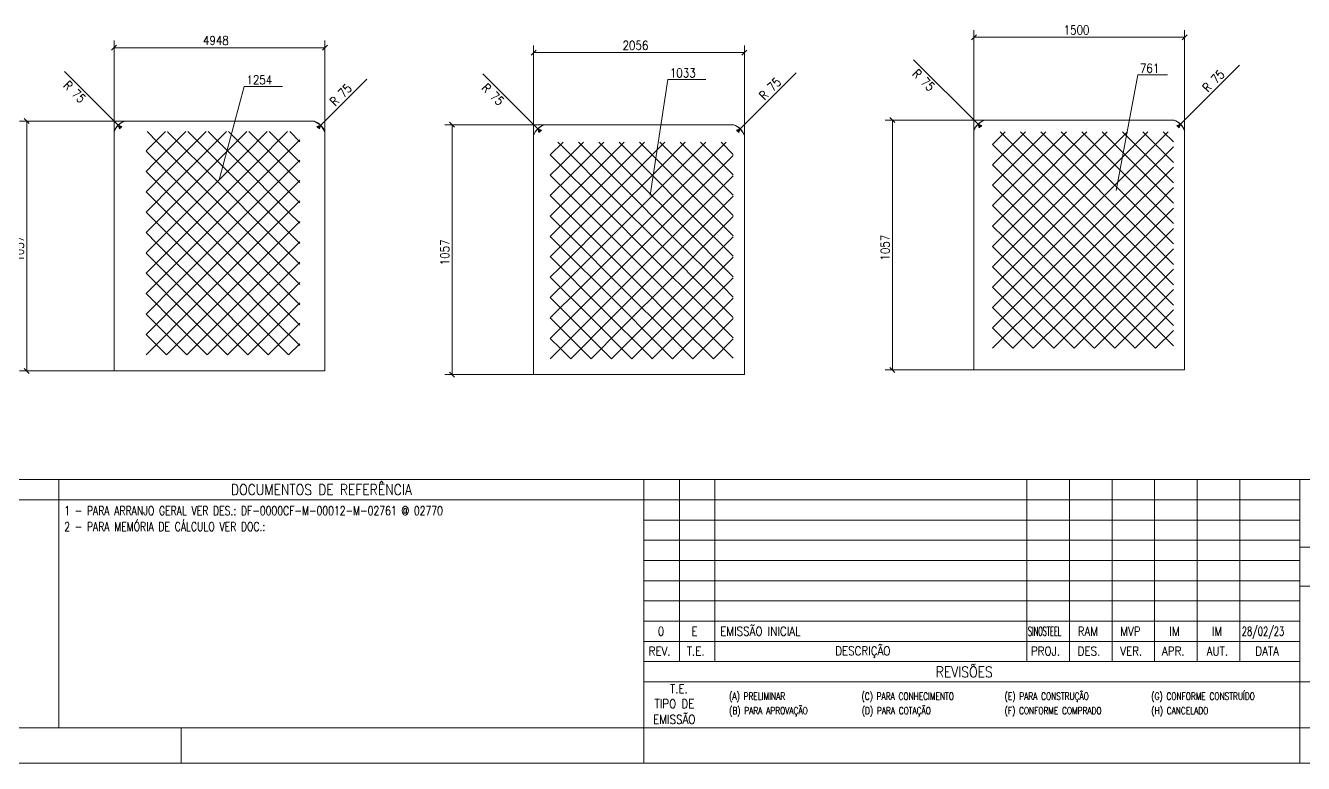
# Model space of a CAD drawing. Header units: millimetres. Extents: x 5 to 846, y 5 to 599.
# Drawn here: x 301.6 to 662, y 5 to 213 of the extents above; entities that cross this region are included whole.
import ezdxf

# ---------------------------------------------------------------- set-up
doc = ezdxf.new("R2010")
doc.units = ezdxf.units.MM
doc.linetypes.add('XKITLINE00', pattern=[0])
doc.linetypes.add('XKITLINE02', pattern=[4, 2, -2])
for name, color, linetype, lineweight in [('Cota', 4, 'Continuous', 0), ('Marca da peça', 2, 'Continuous', 0), ('Objeto gráfico', 3, 'Continuous', 0), ('Outro tipo de objeto', 7, 'Continuous', 0), ('Peça', 2, 'Continuous', 0)]:
    doc.layers.add(name, color=color, linetype=linetype, lineweight=lineweight)
doc.styles.add('ROMANS', font='ROMANS__.TTF')
doc.styles.add('SIMPLEX', font='SIMPLEX_.TTF')

# ---------------------------------------------------------------- blocks, each defined once
blk = doc.blocks.new('*A20')
at = {"layer": 'Peça', "color": 4, "linetype": 'XKITLINE00', "lineweight": 0}
for p, q in [((327.04, 184.06), (326.55, 183.08)), ((327.72, 184.91), (327.04, 184.06)), ((328.58, 185.6), (327.72, 184.91)), ((329.56, 186.08), (328.58, 185.6)), ((356.23, 186.08), (329.56, 186.08)), ((382.99, 186.08), (356.33, 186.08)), ((384.83, 184.91), (382.99, 186.08)), ((386, 183.08), (384.83, 184.91)), ((326.55, 115.64), (326.55, 183.08)), ((386, 115.64), (386, 183.08)), ((356.23, 115.64), (326.55, 115.64)), ((386, 115.64), (356.33, 115.64))]:
    blk.add_line(p, q, dxfattribs=at)
at = {"layer": 'Peça', "color": 7, "linetype": 'XKITLINE02', "lineweight": 0}
for p, q in [((327.04, 184.06), (327.72, 184.91)), ((327.72, 184.91), (328.58, 185.6))]:
    blk.add_line(p, q, dxfattribs=at)
blk = doc.blocks.new('*A81')
at = {"layer": 'Peça', "color": 4, "linetype": 'XKITLINE00', "lineweight": 0}
for p, q in [((446.03, 183.88), (445.35, 183.03)), ((446.89, 184.57), (446.03, 183.88)), ((447.87, 185.05), (446.89, 184.57)), ((474.54, 185.05), (447.87, 185.05)), ((501.3, 185.05), (474.64, 185.05)), ((502.29, 184.57), (501.3, 185.05)), ((503.14, 183.88), (502.29, 184.57)), ((503.83, 183.03), (503.14, 183.88)), ((445.35, 183.03), (444.86, 182.05)), ((444.86, 114.61), (444.86, 182.05)), ((504.31, 182.05), (503.83, 183.03)), ((504.31, 182.05), (504.31, 114.61)), ((474.54, 114.61), (444.86, 114.61)), ((504.31, 114.61), (474.64, 114.61))]:
    blk.add_line(p, q, dxfattribs=at)
at = {"layer": 'Peça', "color": 7, "linetype": 'XKITLINE02', "lineweight": 0}
for p, q in [((445.35, 183.03), (446.03, 183.88)), ((446.03, 183.88), (446.89, 184.57)), ((502.29, 184.57), (503.14, 183.88)), ((503.14, 183.88), (503.83, 183.03))]:
    blk.add_line(p, q, dxfattribs=at)
blk = doc.blocks.new('*A97')
at = {"layer": 'Peça', "color": 4, "linetype": 'XKITLINE00', "lineweight": 0}
for p, q in [((569.52, 184.35), (569.03, 183.37)), ((570.2, 185.21), (569.52, 184.35)), ((571.06, 185.89), (570.2, 185.21)), ((572.04, 186.38), (571.06, 185.89)), ((598.71, 186.38), (572.04, 186.38)), ((625.47, 186.38), (598.81, 186.38)), ((626.46, 185.89), (625.47, 186.38)), ((627.31, 185.21), (626.46, 185.89)), ((628, 184.35), (627.31, 185.21)), ((628.48, 183.37), (628, 184.35)), ((569.03, 183.37), (569.03, 115.93)), ((628.48, 115.93), (628.48, 183.37)), ((569.03, 115.93), (598.71, 115.93)), ((598.81, 115.93), (628.48, 115.93))]:
    blk.add_line(p, q, dxfattribs=at)
at = {"layer": 'Peça', "color": 7, "linetype": 'XKITLINE02', "lineweight": 0}
for p, q in [((569.52, 184.35), (570.2, 185.21)), ((570.2, 185.21), (571.06, 185.89)), ((626.46, 185.89), (627.31, 185.21)), ((627.31, 185.21), (628, 184.35))]:
    blk.add_line(p, q, dxfattribs=at)
blk = doc.blocks.new('*A109')
at = {"layer": 'Objeto gráfico', "color": 2, "linetype": 'XKITLINE00', "lineweight": 0}
for p, q in [((335.56, 177.66), (341.03, 183.12)), ((338.89, 180.08), (335.85, 183.12)), ((337.98, 174.33), (346.77, 183.12)), ((340.86, 171.46), (352.52, 183.12)), ((341.76, 182.95), (341.6, 183.12)), ((355.91, 168.81), (341.76, 182.95)), ((343.73, 168.59), (357.87, 182.73)), ((358.78, 171.69), (347.34, 183.12)), ((361.65, 174.56), (353.09, 183.12)), ((357.87, 182.73), (358.27, 183.12)), ((364.53, 177.43), (358.84, 183.12)), ((360.75, 179.85), (364.02, 183.12)), ((363.62, 176.98), (369.76, 183.12)), ((367.4, 180.31), (364.58, 183.12)), ((366.49, 174.11), (375.51, 183.12)), ((378.94, 168.77), (367.4, 180.31)), ((369.37, 171.23), (378.94, 180.8)), ((378.94, 174.52), (370.33, 183.12)), ((378.94, 180.27), (376.08, 183.12)), ((336.02, 177.21), (335.56, 177.66)), ((350.16, 163.06), (336.02, 177.21)), ((353.03, 165.94), (338.89, 180.08)), ((346.61, 165.71), (360.75, 179.85)), ((349.48, 162.84), (363.62, 176.98)), ((378.67, 163.29), (364.53, 177.43)), ((335.56, 171.91), (337.98, 174.33)), ((352.35, 159.96), (366.49, 174.11)), ((375.79, 160.42), (361.65, 174.56)), ((372.24, 168.36), (378.94, 175.05)), ((347.28, 160.19), (335.56, 171.91)), ((335.56, 166.16), (340.86, 171.46)), ((355.23, 157.09), (369.37, 171.23)), ((372.92, 157.54), (358.78, 171.69)), ((335.56, 160.42), (343.73, 168.59)), ((344.41, 157.32), (335.56, 166.16)), ((367.17, 151.8), (353.03, 165.94)), ((370.05, 154.67), (355.91, 168.81)), ((358.1, 154.22), (372.24, 168.36)), ((375.12, 165.49), (378.94, 169.3)), ((335.56, 154.67), (346.61, 165.71)), ((335.56, 148.92), (349.48, 162.84)), ((364.3, 148.92), (350.16, 163.06)), ((360.97, 151.34), (375.12, 165.49)), ((363.85, 148.47), (377.99, 162.61)), ((377.99, 162.61), (378.94, 163.56)), ((378.94, 163.02), (378.67, 163.29)), ((341.54, 154.44), (335.56, 160.42)), ((338.21, 145.82), (352.35, 159.96)), ((361.43, 146.05), (347.28, 160.19)), ((378.94, 157.28), (375.79, 160.42)), ((341.08, 142.95), (355.23, 157.09)), ((358.55, 143.17), (344.41, 157.32)), ((366.72, 145.6), (378.94, 157.81)), ((378.94, 151.53), (372.92, 157.54)), ((338.66, 151.57), (335.56, 154.67)), ((352.81, 137.43), (338.66, 151.57)), ((355.68, 140.3), (341.54, 154.44)), ((343.96, 140.07), (358.1, 154.22)), ((378.94, 140.03), (367.17, 151.8)), ((369.59, 142.72), (378.94, 152.06)), ((378.94, 145.78), (370.05, 154.67)), ((335.79, 148.7), (335.56, 148.92)), ((349.93, 134.55), (335.79, 148.7)), ((346.83, 137.2), (360.97, 151.34)), ((349.71, 134.33), (363.85, 148.47)), ((378.44, 134.78), (364.3, 148.92)), ((335.56, 143.17), (338.21, 145.82)), ((352.58, 131.45), (366.72, 145.6)), ((375.57, 131.91), (361.43, 146.05)), ((372.47, 139.85), (378.94, 146.32)), ((347.06, 131.68), (335.56, 143.17)), ((335.56, 137.43), (341.08, 142.95)), ((355.45, 128.58), (369.59, 142.72)), ((372.69, 129.03), (358.55, 143.17)), ((375.34, 136.97), (378.94, 140.57)), ((335.56, 131.68), (343.96, 140.07)), ((344.18, 128.81), (335.56, 137.43)), ((335.56, 125.93), (346.83, 137.2)), ((366.95, 123.29), (352.81, 137.43)), ((369.82, 126.16), (355.68, 140.3)), ((358.33, 125.71), (372.47, 139.85)), ((361.2, 122.83), (375.34, 136.97)), ((335.56, 120.19), (349.71, 134.33)), ((364.07, 120.41), (349.93, 134.55)), ((364.3, 120.19), (378.22, 134.1)), ((378.22, 134.1), (378.94, 134.82)), ((378.94, 134.29), (378.44, 134.78)), ((341.31, 125.93), (335.56, 131.68)), ((341.31, 120.19), (352.58, 131.45)), ((358.55, 120.19), (347.06, 131.68)), ((378.94, 128.54), (375.57, 131.91)), ((352.81, 120.19), (344.18, 128.81)), ((347.06, 120.19), (355.45, 128.58)), ((375.79, 120.19), (369.82, 126.16)), ((370.05, 120.19), (378.94, 129.07)), ((378.94, 122.79), (372.69, 129.03)), ((338.44, 123.06), (335.56, 125.93)), ((341.31, 120.19), (338.44, 123.06)), ((347.06, 120.19), (341.31, 125.93)), ((352.81, 120.19), (358.33, 125.71)), ((358.55, 120.19), (361.2, 122.83)), ((370.05, 120.19), (366.95, 123.29)), ((375.79, 120.19), (378.94, 123.33)), ((364.3, 120.19), (364.07, 120.41))]:
    blk.add_line(p, q, dxfattribs=at)
blk = doc.blocks.new('*A138')
at = {"layer": 'Objeto gráfico', "color": 2, "linetype": 'XKITLINE00', "lineweight": 0}
for p, q in [((449.58, 176.55), (453.17, 180.14)), ((452.91, 178.97), (451.75, 180.14)), ((452.01, 173.22), (458.92, 180.14)), ((467.05, 164.83), (452.91, 178.97)), ((454.88, 170.35), (464.66, 180.14)), ((469.93, 167.7), (457.49, 180.14)), ((457.75, 167.48), (470.41, 180.14)), ((460.63, 164.6), (474.77, 178.75)), ((472.8, 170.58), (463.24, 180.14)), ((475.67, 173.45), (468.99, 180.14)), ((478.55, 176.32), (474.74, 180.14)), ((474.77, 178.75), (476.16, 180.14)), ((477.64, 175.87), (481.91, 180.14)), ((481.42, 179.2), (480.48, 180.14)), ((480.52, 173), (487.65, 180.14)), ((495.56, 165.06), (481.42, 179.2)), ((483.39, 170.12), (493.4, 180.14)), ((498.44, 167.93), (486.23, 180.14)), ((486.26, 167.25), (499.15, 180.14)), ((501.16, 170.95), (491.98, 180.14)), ((501.16, 176.7), (497.72, 180.14)), ((450.04, 176.1), (449.58, 176.55)), ((449.58, 170.8), (452.01, 173.22)), ((464.18, 161.96), (450.04, 176.1)), ((463.5, 161.73), (477.64, 175.87)), ((466.37, 158.86), (480.52, 173)), ((489.82, 159.31), (475.67, 173.45)), ((492.69, 162.18), (478.55, 176.32)), ((489.14, 164.38), (501.16, 176.4)), ((461.3, 159.08), (449.58, 170.8)), ((449.58, 165.06), (454.88, 170.35)), ((469.25, 155.98), (483.39, 170.12)), ((486.94, 156.43), (472.8, 170.58)), ((492.01, 161.5), (501.16, 170.66)), ((449.58, 159.31), (457.75, 167.48)), ((484.07, 153.56), (469.93, 167.7)), ((472.12, 153.11), (486.26, 167.25)), ((501.16, 165.2), (498.44, 167.93)), ((458.43, 156.21), (449.58, 165.06)), ((449.58, 153.56), (460.63, 164.6)), ((481.19, 150.69), (467.05, 164.83)), ((474.99, 150.23), (489.14, 164.38)), ((501.16, 153.71), (492.69, 162.18)), ((494.88, 158.63), (501.16, 164.91)), ((501.16, 159.45), (495.56, 165.06)), ((449.58, 147.81), (463.5, 161.73)), ((455.56, 153.33), (449.58, 159.31)), ((452.23, 144.71), (466.37, 158.86)), ((475.45, 144.94), (461.3, 159.08)), ((478.32, 147.81), (464.18, 161.96)), ((477.87, 147.36), (492.01, 161.5)), ((480.74, 144.49), (494.88, 158.63)), ((501.16, 147.96), (489.82, 159.31)), ((497.76, 155.76), (501.16, 159.16)), ((455.1, 141.84), (469.25, 155.98)), ((472.57, 142.07), (458.43, 156.21)), ((483.62, 141.61), (497.76, 155.76)), ((501.08, 142.29), (486.94, 156.43)), ((452.68, 150.46), (449.58, 153.56)), ((469.7, 139.19), (455.56, 153.33)), ((457.98, 138.97), (472.12, 153.11)), ((498.21, 139.42), (484.07, 153.56)), ((486.49, 138.74), (500.63, 152.88)), ((500.63, 152.88), (501.16, 153.41)), ((449.81, 147.59), (449.58, 147.81)), ((466.83, 136.32), (452.68, 150.46)), ((460.85, 136.09), (474.99, 150.23)), ((492.46, 133.67), (478.32, 147.81)), ((495.34, 136.55), (481.19, 150.69)), ((449.58, 142.07), (452.23, 144.71)), ((463.95, 133.45), (449.81, 147.59)), ((463.73, 133.22), (477.87, 147.36)), ((466.6, 130.35), (480.74, 144.49)), ((489.59, 130.8), (475.45, 144.94)), ((489.36, 135.87), (501.16, 147.67)), ((461.08, 130.57), (449.58, 142.07)), ((449.58, 136.32), (455.1, 141.84)), ((469.47, 127.47), (483.62, 141.61)), ((486.72, 127.92), (472.57, 142.07)), ((492.24, 132.99), (501.16, 141.92)), ((501.16, 142.21), (501.08, 142.29)), ((449.58, 130.57), (457.98, 138.97)), ((483.84, 125.05), (469.7, 139.19)), ((472.35, 124.6), (486.49, 138.74)), ((501.16, 136.46), (498.21, 139.42)), ((458.2, 127.7), (449.58, 136.32)), ((449.58, 124.82), (460.85, 136.09)), ((478.09, 119.3), (463.95, 133.45)), ((480.97, 122.18), (466.83, 136.32)), ((475.22, 121.72), (489.36, 135.87)), ((501.16, 124.97), (492.46, 133.67)), ((495.11, 130.12), (501.16, 136.17)), ((501.16, 130.72), (495.34, 136.55)), ((449.58, 119.08), (463.73, 133.22)), ((455.33, 124.82), (449.58, 130.57)), ((455.33, 119.08), (466.6, 130.35)), ((472.57, 119.08), (461.08, 130.57)), ((478.32, 119.08), (492.24, 132.99)), ((484.07, 119.08), (495.11, 130.12)), ((501.16, 119.22), (489.59, 130.8)), ((497.98, 127.25), (501.16, 130.43)), ((466.83, 119.08), (458.2, 127.7)), ((461.08, 119.08), (469.47, 127.47)), ((495.56, 119.08), (486.72, 127.92)), ((489.82, 119.08), (497.98, 127.25)), ((452.46, 121.95), (449.58, 124.82)), ((461.08, 119.08), (455.33, 124.82)), ((466.83, 119.08), (472.35, 124.6)), ((489.82, 119.08), (483.84, 125.05)), ((495.56, 119.08), (500.86, 124.37)), ((500.86, 124.37), (501.16, 124.68)), ((455.33, 119.08), (452.46, 121.95)), ((472.57, 119.08), (475.22, 121.72)), ((478.32, 119.08), (478.09, 119.3)), ((484.07, 119.08), (480.97, 122.18))]:
    blk.add_line(p, q, dxfattribs=at)
blk = doc.blocks.new('*A146')
at = {"layer": 'Objeto gráfico', "color": 2, "linetype": 'XKITLINE00', "lineweight": 0}
for p, q in [((574.29, 179.49), (577.88, 183.08)), ((577.62, 181.91), (576.46, 183.08)), ((576.71, 176.17), (583.63, 183.08)), ((591.76, 167.77), (577.62, 181.91)), ((579.59, 173.29), (589.37, 183.08)), ((594.64, 170.64), (582.2, 183.08)), ((582.46, 170.42), (595.12, 183.08)), ((585.34, 167.54), (599.48, 181.69)), ((597.51, 173.52), (587.95, 183.08)), ((600.38, 176.39), (593.7, 183.08)), ((603.26, 179.27), (599.44, 183.08)), ((599.48, 181.69), (600.87, 183.08)), ((602.35, 178.81), (606.62, 183.08)), ((606.13, 182.14), (605.19, 183.08)), ((605.23, 175.94), (612.36, 183.08)), ((620.27, 168), (606.13, 182.14)), ((608.1, 173.07), (618.11, 183.08)), ((623.15, 170.87), (610.94, 183.08)), ((610.97, 170.19), (623.86, 183.08)), ((625.34, 174.43), (616.69, 183.08)), ((625.34, 180.18), (622.43, 183.08)), ((574.75, 179.04), (574.29, 179.49)), ((588.89, 164.9), (574.75, 179.04)), ((588.21, 164.67), (602.35, 178.81)), ((617.4, 165.12), (603.26, 179.27)), ((613.85, 167.32), (625.34, 178.81)), ((574.29, 173.74), (576.71, 176.17)), ((586.01, 162.02), (574.29, 173.74)), ((574.29, 168), (579.59, 173.29)), ((591.08, 161.8), (605.23, 175.94)), ((593.96, 158.92), (608.1, 173.07)), ((611.65, 159.38), (597.51, 173.52)), ((614.53, 162.25), (600.38, 176.39)), ((616.72, 164.44), (625.34, 173.06)), ((574.29, 162.25), (582.46, 170.42)), ((608.78, 156.5), (594.64, 170.64)), ((596.83, 156.05), (610.97, 170.19)), ((625.34, 168.68), (623.15, 170.87)), ((583.14, 159.15), (574.29, 168)), ((574.29, 156.5), (585.34, 167.54)), ((605.9, 153.63), (591.76, 167.77)), ((599.7, 153.18), (613.85, 167.32)), ((619.59, 161.57), (625.34, 167.31)), ((625.34, 162.93), (620.27, 168)), ((574.29, 150.75), (588.21, 164.67)), ((580.27, 156.28), (574.29, 162.25)), ((603.03, 150.75), (588.89, 164.9)), ((602.58, 150.3), (616.72, 164.44)), ((625.34, 151.44), (614.53, 162.25)), ((625.34, 157.19), (617.4, 165.12)), ((576.94, 147.65), (591.08, 161.8)), ((579.81, 144.78), (593.96, 158.92)), ((597.28, 145.01), (583.14, 159.15)), ((600.16, 147.88), (586.01, 162.02)), ((605.45, 147.43), (619.59, 161.57)), ((608.33, 144.55), (622.47, 158.7)), ((625.34, 145.69), (611.65, 159.38)), ((622.47, 158.7), (625.34, 161.56)), ((577.39, 153.4), (574.29, 156.5)), ((594.41, 142.13), (580.27, 156.28)), ((582.69, 141.91), (596.83, 156.05)), ((622.92, 142.36), (608.78, 156.5)), ((611.2, 141.68), (625.34, 155.82)), ((591.54, 139.26), (577.39, 153.4)), ((585.56, 139.03), (599.7, 153.18)), ((620.05, 139.49), (605.9, 153.63)), ((574.52, 150.53), (574.29, 150.75)), ((588.66, 136.39), (574.52, 150.53)), ((588.44, 136.16), (602.58, 150.3)), ((614.3, 133.74), (600.16, 147.88)), ((617.17, 136.61), (603.03, 150.75)), ((614.07, 138.81), (625.34, 150.07)), ((574.29, 145.01), (576.94, 147.65)), ((585.79, 133.51), (574.29, 145.01)), ((574.29, 139.26), (579.81, 144.78)), ((591.31, 133.29), (605.45, 147.43)), ((594.18, 130.41), (608.33, 144.55)), ((611.43, 130.87), (597.28, 145.01)), ((616.95, 135.93), (625.34, 144.32)), ((574.29, 133.51), (582.69, 141.91)), ((608.55, 127.99), (594.41, 142.13)), ((597.06, 127.54), (611.2, 141.68)), ((625.34, 139.94), (622.92, 142.36)), ((582.91, 130.64), (574.29, 139.26)), ((574.29, 127.77), (585.56, 139.03)), ((605.68, 125.12), (591.54, 139.26)), ((599.93, 124.67), (614.07, 138.81)), ((619.82, 133.06), (625.34, 138.58)), ((625.34, 134.2), (620.05, 139.49)), ((574.29, 122.02), (588.44, 136.16)), ((580.04, 127.77), (574.29, 133.51)), ((597.28, 122.02), (585.79, 133.51)), ((602.8, 122.24), (588.66, 136.39)), ((603.03, 122.02), (616.95, 135.93)), ((625.34, 122.7), (614.3, 133.74)), ((625.34, 128.45), (617.17, 136.61)), ((580.04, 122.02), (591.31, 133.29)), ((591.54, 122.02), (582.91, 130.64)), ((585.79, 122.02), (594.18, 130.41)), ((608.78, 122.02), (619.82, 133.06)), ((620.27, 122.02), (611.43, 130.87)), ((614.53, 122.02), (622.69, 130.19)), ((622.69, 130.19), (625.34, 132.83)), ((577.17, 124.89), (574.29, 127.77)), ((585.79, 122.02), (580.04, 127.77)), ((591.54, 122.02), (597.06, 127.54)), ((614.53, 122.02), (608.55, 127.99)), ((620.27, 122.02), (625.34, 127.08)), ((580.04, 122.02), (577.17, 124.89)), ((597.28, 122.02), (599.93, 124.67)), ((608.78, 122.02), (605.68, 125.12)), ((603.03, 122.02), (602.8, 122.24))]:
    blk.add_line(p, q, dxfattribs=at)
blk = doc.blocks.new('*A202')
at = {"layer": 'Cota', "color": 7, "linetype": 'XKITLINE00', "lineweight": 0}
for p, q in [((327.26, 207.47), (325.84, 206.06)), ((326.55, 183.08), (326.55, 208.81)), ((326.55, 206.76), (386, 206.76)), ((386.71, 207.47), (385.29, 206.06)), ((386, 183.08), (386, 208.81))]:
    blk.add_line(p, q, dxfattribs=at)
at = {"layer": 'Cota', "color": 3}
for p in [(326.55, 206.76), (386, 206.76)]:
    blk.add_point(p, dxfattribs=at)
at = {"layer": 'Cota', "color": 3, "style": 'SIMPLEX', "width": 0.85}
blk.add_text('4948', height=2.5, dxfattribs=at).set_placement((351.63, 207.56))
blk = doc.blocks.new('*A203')
at = {"layer": 'Cota'}
blk.add_hatch(color=7, dxfattribs=at).paths.add_polyline_path([(383.77, 184.56), (384.83, 184.91), (384.47, 183.86)], flags=17)
at = {"layer": 'Cota', "color": 7, "linetype": 'XKITLINE00', "lineweight": 0}
for p, q in [((384.83, 184.91), (397.84, 197.92)), ((383.77, 184.56), (384.83, 184.91)), ((384.47, 183.86), (383.77, 184.56)), ((384.47, 183.86), (384.83, 184.91))]:
    blk.add_line(p, q, dxfattribs=at)
blk.add_arc((381.27, 181.36), 5.03, 19.9784, 70.0212, dxfattribs=at)
at = {"layer": 'Cota', "color": 3, "style": 'SIMPLEX', "width": 0.85}
blk.add_text('R 75', height=2.5, rotation=45.0001, dxfattribs=at).set_placement((388.89, 190.11))
blk = doc.blocks.new('*A204')
at = {"layer": 'Cota', "color": 7, "linetype": 'XKITLINE00', "lineweight": 0}
for p, q in [((329.56, 186.08), (299.87, 186.08)), ((301.21, 186.79), (302.63, 185.38)), ((301.92, 115.64), (301.92, 186.08)), ((326.55, 115.64), (299.87, 115.64)), ((301.21, 116.34), (302.63, 114.93))]:
    blk.add_line(p, q, dxfattribs=at)
at = {"layer": 'Cota', "color": 3}
for p in [(301.92, 186.08), (301.92, 115.64)]:
    blk.add_point(p, dxfattribs=at)
at = {"layer": 'Cota', "color": 3, "style": 'SIMPLEX', "width": 0.85}
blk.add_text('1057', height=2.5, rotation=90.0002, dxfattribs=at).set_placement((301.12, 146.45))
blk = doc.blocks.new('*A205')
at = {"layer": 'Cota'}
blk.add_hatch(color=7, dxfattribs=at).paths.add_polyline_path([(328.08, 183.86), (327.72, 184.91), (328.78, 184.56)], flags=17)
at = {"layer": 'Cota', "color": 7, "linetype": 'XKITLINE00', "lineweight": 0}
for p, q in [((327.72, 184.91), (312.56, 200.07)), ((328.78, 184.56), (327.72, 184.91)), ((328.08, 183.86), (327.72, 184.91)), ((328.78, 184.56), (328.08, 183.86))]:
    blk.add_line(p, q, dxfattribs=at)
blk.add_arc((331.28, 181.36), 5.03, 109.9788, 160.0212, dxfattribs=at)
at = {"layer": 'Cota', "color": 3, "style": 'SIMPLEX', "width": 0.85}
blk.add_text('R 75', height=2.5, rotation=-45.0001, dxfattribs=at).set_placement((312.05, 195.92))
blk = doc.blocks.new('*A206')
at = {"layer": 'Marca da peça', "color": 7, "linetype": 'XKITLINE00', "lineweight": 0}
for p, q in [((356.23, 169.54), (363.28, 195.84)), ((363.28, 195.84), (374.02, 195.84))]:
    blk.add_line(p, q, dxfattribs=at)
at = {"layer": 'Marca da peça', "color": 4, "style": 'ROMANS', "width": 0.85}
blk.add_text('1254', height=2.5, dxfattribs=at).set_placement((363.88, 196.44))
blk = doc.blocks.new('*A381')
at = {"layer": 'Cota', "color": 7, "linetype": 'XKITLINE00', "lineweight": 0}
for p, q in [((445.57, 206.08), (444.16, 204.66)), ((444.86, 182.05), (444.86, 207.42)), ((505.02, 206.08), (503.6, 204.66)), ((504.31, 182.05), (504.31, 207.42)), ((444.86, 205.37), (504.31, 205.37))]:
    blk.add_line(p, q, dxfattribs=at)
at = {"layer": 'Cota', "color": 3}
for p in [(444.86, 205.37), (504.31, 205.37)]:
    blk.add_point(p, dxfattribs=at)
at = {"layer": 'Cota', "color": 3, "style": 'SIMPLEX', "width": 0.85}
blk.add_text('2056', height=2.5, dxfattribs=at).set_placement((469.95, 206.17))
blk = doc.blocks.new('*A382')
at = {"layer": 'Cota'}
blk.add_hatch(color=7, dxfattribs=at).paths.add_polyline_path([(446.39, 182.83), (446.03, 183.88), (447.09, 183.53)], flags=17)
at = {"layer": 'Cota', "color": 7, "linetype": 'XKITLINE00', "lineweight": 0}
for p, q in [((446.03, 183.88), (430.56, 199.35)), ((447.09, 183.53), (446.03, 183.88)), ((446.39, 182.83), (446.03, 183.88)), ((447.09, 183.53), (446.39, 182.83))]:
    blk.add_line(p, q, dxfattribs=at)
blk.add_arc((449.59, 180.33), 5.03, 109.9788, 160.0214, dxfattribs=at)
at = {"layer": 'Cota', "color": 3, "style": 'SIMPLEX', "width": 0.85}
blk.add_text('R 75', height=2.5, rotation=-45.0001, dxfattribs=at).set_placement((430.05, 195.2))
blk = doc.blocks.new('*A383')
at = {"layer": 'Cota'}
blk.add_hatch(color=7, dxfattribs=at).paths.add_polyline_path([(502.08, 183.53), (503.14, 183.88), (502.78, 182.83)], flags=17)
at = {"layer": 'Cota', "color": 7, "linetype": 'XKITLINE00', "lineweight": 0}
for p, q in [((503.14, 183.88), (518.92, 199.66)), ((502.08, 183.53), (503.14, 183.88)), ((502.78, 182.83), (503.14, 183.88)), ((502.78, 182.83), (502.08, 183.53))]:
    blk.add_line(p, q, dxfattribs=at)
blk.add_arc((499.59, 180.33), 5.03, 19.9788, 70.0212, dxfattribs=at)
at = {"layer": 'Cota', "color": 3, "style": 'SIMPLEX', "width": 0.85}
blk.add_text('R 75', height=2.5, rotation=45.0001, dxfattribs=at).set_placement((509.97, 191.84))
blk = doc.blocks.new('*A384')
at = {"layer": 'Cota', "color": 7, "linetype": 'XKITLINE00', "lineweight": 0}
for p, q in [((447.87, 185.05), (419.84, 185.05)), ((421.18, 185.76), (422.6, 184.35)), ((421.89, 114.61), (421.89, 185.05)), ((444.86, 114.61), (419.84, 114.61)), ((421.18, 115.31), (422.6, 113.9))]:
    blk.add_line(p, q, dxfattribs=at)
at = {"layer": 'Cota', "color": 3}
for p in [(421.89, 185.05), (421.89, 114.61)]:
    blk.add_point(p, dxfattribs=at)
at = {"layer": 'Cota', "color": 3, "style": 'SIMPLEX', "width": 0.85}
blk.add_text('1057', height=2.5, rotation=90.0002, dxfattribs=at).set_placement((421.09, 145.42))
blk = doc.blocks.new('*A385')
at = {"layer": 'Marca da peça', "color": 7, "linetype": 'XKITLINE00', "lineweight": 0}
for p, q in [((477.77, 165.22), (482.7, 197.79)), ((482.7, 197.79), (493.44, 197.79))]:
    blk.add_line(p, q, dxfattribs=at)
at = {"layer": 'Marca da peça', "color": 4, "style": 'ROMANS', "width": 0.85}
blk.add_text('1033', height=2.5, dxfattribs=at).set_placement((483.3, 198.39))
blk = doc.blocks.new('*A434')
at = {"layer": 'Cota'}
blk.add_hatch(color=7, dxfattribs=at).paths.add_polyline_path([(570.56, 184.15), (570.2, 185.21), (571.26, 184.85)], flags=17)
at = {"layer": 'Cota', "color": 7, "linetype": 'XKITLINE00', "lineweight": 0}
for p, q in [((570.2, 185.21), (552.03, 203.38)), ((571.26, 184.85), (570.2, 185.21)), ((570.56, 184.15), (570.2, 185.21)), ((571.26, 184.85), (570.56, 184.15))]:
    blk.add_line(p, q, dxfattribs=at)
blk.add_arc((573.76, 181.65), 5.03, 109.9788, 160.0212, dxfattribs=at)
at = {"layer": 'Cota', "color": 3, "style": 'SIMPLEX', "width": 0.85}
blk.add_text('R 75', height=2.5, rotation=-45.0001, dxfattribs=at).set_placement((551.51, 199.23))
blk = doc.blocks.new('*A435')
at = {"layer": 'Cota'}
blk.add_hatch(color=7, dxfattribs=at).paths.add_polyline_path([(626.25, 184.85), (627.31, 185.21), (626.95, 184.15)], flags=17)
at = {"layer": 'Cota', "color": 7, "linetype": 'XKITLINE00', "lineweight": 0}
for p, q in [((627.31, 185.21), (643.95, 201.85)), ((626.25, 184.85), (627.31, 185.21)), ((626.95, 184.15), (626.25, 184.85)), ((626.95, 184.15), (627.31, 185.21))]:
    blk.add_line(p, q, dxfattribs=at)
blk.add_arc((623.76, 181.65), 5.03, 19.9788, 70.0212, dxfattribs=at)
at = {"layer": 'Cota', "color": 3, "style": 'SIMPLEX', "width": 0.85}
blk.add_text('R 75', height=2.5, rotation=45.0001, dxfattribs=at).set_placement((635.01, 194.03))
blk = doc.blocks.new('*A436')
at = {"layer": 'Cota', "color": 7, "linetype": 'XKITLINE00', "lineweight": 0}
for p, q in [((569.74, 210.41), (568.33, 208.99)), ((569.03, 183.37), (569.03, 211.75)), ((569.03, 209.7), (628.48, 209.7)), ((629.19, 210.41), (627.78, 208.99)), ((628.48, 183.37), (628.48, 211.75))]:
    blk.add_line(p, q, dxfattribs=at)
at = {"layer": 'Cota', "color": 3}
for p in [(569.03, 209.7), (628.48, 209.7)]:
    blk.add_point(p, dxfattribs=at)
at = {"layer": 'Cota', "color": 3, "style": 'SIMPLEX', "width": 0.85}
blk.add_text('1500', height=2.5, dxfattribs=at).set_placement((594.35, 210.5))
blk = doc.blocks.new('*A437')
at = {"layer": 'Cota', "color": 7, "linetype": 'XKITLINE00', "lineweight": 0}
for p, q in [((572.04, 186.38), (544.01, 186.38)), ((545.35, 187.09), (546.77, 185.67)), ((546.06, 115.93), (546.06, 186.38)), ((569.03, 115.93), (544.01, 115.93)), ((545.35, 116.64), (546.77, 115.22))]:
    blk.add_line(p, q, dxfattribs=at)
at = {"layer": 'Cota', "color": 3}
for p in [(546.06, 186.38), (546.06, 115.93)]:
    blk.add_point(p, dxfattribs=at)
at = {"layer": 'Cota', "color": 3, "style": 'SIMPLEX', "width": 0.85}
blk.add_text('1057', height=2.5, rotation=90.0002, dxfattribs=at).set_placement((545.26, 146.75))
blk = doc.blocks.new('*A438')
at = {"layer": 'Marca da peça', "color": 7, "linetype": 'XKITLINE00', "lineweight": 0}
for p, q in [((609.13, 166.54), (615.25, 199.12)), ((615.25, 199.12), (623.6, 199.12))]:
    blk.add_line(p, q, dxfattribs=at)
at = {"layer": 'Marca da peça', "color": 4, "style": 'ROMANS', "width": 0.85}
blk.add_text('761', height=2.5, dxfattribs=at).set_placement((615.85, 199.72))

msp = doc.modelspace()

# ---------------------------------------------------------------- linework, layer by layer
at = {"layer": 'Outro tipo de objeto', "color": 5, "linetype": 'XKITLINE00', "lineweight": 0}
for p, q in [((30, 85), (836, 85)), ((311, 15), (311, 85)), ((476, 15), (476, 85)), ((661, 15), (661, 85)), ((661, 66), (836, 66)), ((661, 55), (836, 55)), ((661, 28), (836, 28))]:
    msp.add_line(p, q, dxfattribs=at)
at = {"layer": 'Outro tipo de objeto', "color": 3, "linetype": 'XKITLINE00', "lineweight": 0}
for p, q in [((486, 33.7), (486, 85)), ((496, 33.7), (496, 85)), ((584, 85), (584, 33.7)), ((596, 85), (596, 33.7)), ((608, 85), (608, 33.7)), ((620, 85), (620, 33.7)), ((632, 85), (632, 33.7)), ((644, 85), (644, 33.7))]:
    msp.add_line(p, q, dxfattribs=at)
at = {"layer": 'Outro tipo de objeto', "color": 4, "linetype": 'XKITLINE00', "lineweight": 0}
for p, q in [((30, 79.3), (476, 79.3)), ((476, 39.4), (661, 39.4)), ((476, 33.7), (661, 33.7)), ((476, 28), (661, 28))]:
    msp.add_line(p, q, dxfattribs=at)
at = {"layer": 'Outro tipo de objeto', "color": 7, "linetype": 'XKITLINE00', "lineweight": 0}
for p, q in [((476, 79.3), (661, 79.3)), ((476, 73.6), (661, 73.6)), ((476, 67.9), (661, 67.9)), ((476, 62.2), (661, 62.2)), ((476, 56.5), (661, 56.5)), ((476, 50.8), (661, 50.8)), ((476, 45.1), (661, 45.1)), ((5.04, 5.04), (846, 5.04))]:
    msp.add_line(p, q, dxfattribs=at)
at = {"layer": 'Outro tipo de objeto', "color": 6, "linetype": 'XKITLINE00', "lineweight": 0}
msp.add_line((30, 15), (836, 15), dxfattribs=at)
at = {"layer": 'Outro tipo de objeto', "color": 2, "linetype": 'XKITLINE00', "lineweight": 0}
for p, q in [((345.5, 15), (345.5, 5)), ((476, 15), (476, 5)), ((661, 15), (661, 5))]:
    msp.add_line(p, q, dxfattribs=at)

# ---------------------------------------------------------------- block references
at = {"lineweight": 0}
for name in ['*A436', '*A202', '*A381', '*A434', '*A438', '*A435', '*A205', '*A206', '*A382', '*A385', '*A383', '*A203', '*A204', '*A20', '*A384', '*A81', '*A437', '*A97', '*A109', '*A146', '*A138']:
    msp.add_blockref(name, (0, 0), dxfattribs=at)

# ---------------------------------------------------------------- texts
at = {"layer": 'Outro tipo de objeto', "color": 5, "style": 'SIMPLEX', "width": 0.85}
for s, p in [('DOCUMENTOS DE REFERÊNCIA', (359.52, 80.68)), ('REVISÕES', (558.29, 29.29))]:
    msp.add_text(s, height=3, dxfattribs=at).set_placement(p)
at = {"layer": 'Outro tipo de objeto', "color": 3}
for s, height, style, width, p in [('1 - PARA ARRANJO GERAL VER DES.: DF-0000CF-M-00012-M-02761 @ 02770', 2.5, 'ROMANS', 0.765, (312.5, 75)), ('2 - PARA MEMÓRIA DE CÁLCULO VER DOC.: ', 2.5, 'ROMANS', 0.765, (312.5, 70.5)), ('0', 2.5, 'ROMANS', 0.85, (479.88, 41)), ('E', 2.5, 'ROMANS', 0.85, (489.38, 41)), ('EMISSÃO INICIAL', 2.5, 'ROMANS', 0.85, (497.5, 41)), ('SINOSTEEL', 2.5, 'ROMANS', 0.51, (584.29, 41)), ('RAM', 2.5, 'ROMANS', 0.85, (598.32, 41)), ('MVP', 2.5, 'ROMANS', 0.85, (610.32, 41)), ('IM', 2.5, 'ROMANS', 0.85, (624.15, 41)), ('IM', 2.5, 'ROMANS', 0.85, (636.15, 41)), ('28/02/23', 2.5, 'ROMANS', 0.68, (644.6, 41)), ('(A) PRELIMINAR', 2, 'SIMPLEX', 0.765, (500.02, 22.95)), ('(C) PARA CONHECIMENTO', 2, 'SIMPLEX', 0.765, (537.36, 22.95)), ('(E) PARA CONSTRUÇÃO', 2, 'SIMPLEX', 0.765, (577.71, 22.95)), ('(G) CONFORME CONSTRUÍDO', 2, 'SIMPLEX', 0.765, (619.09, 22.95)), ('(B) PARA APROVAÇÃO', 2, 'SIMPLEX', 0.765, (500.02, 18.89)), ('(D) PARA COTAÇÃO', 2, 'SIMPLEX', 0.765, (537.43, 18.89)), ('(F) CONFORME COMPRADO', 2, 'SIMPLEX', 0.765, (577.71, 18.89)), ('(H) CANCELADO', 2, 'SIMPLEX', 0.765, (619.09, 18.89))]:
    msp.add_text(s, height=height, dxfattribs=dict(at, style=style, width=width)).set_placement(p)
at = {"layer": 'Outro tipo de objeto', "color": 4, "style": 'SIMPLEX', "width": 0.85}
for s, p in [('REV.', (477.31, 35.41)), ('T.E.', (488.09, 35.41)), ('DESCRIÇÃO', (529.94, 35.48)), ('PROJ.', (585.12, 35.41)), ('DES.', (598.31, 35.41)), ('VER.', (610.31, 35.41)), ('APR.', (622.07, 35.41)), ('AUT.', (634.69, 35.41)), ('DATA', (648.42, 35.41)), ('T.E.', (483.34, 24.77)), ('TIPO DE', (479, 20.57)), ('EMISSÃO', (478.58, 16.17))]:
    msp.add_text(s, height=2.5, dxfattribs=at).set_placement(p)

doc.saveas('drawing.dxf')
